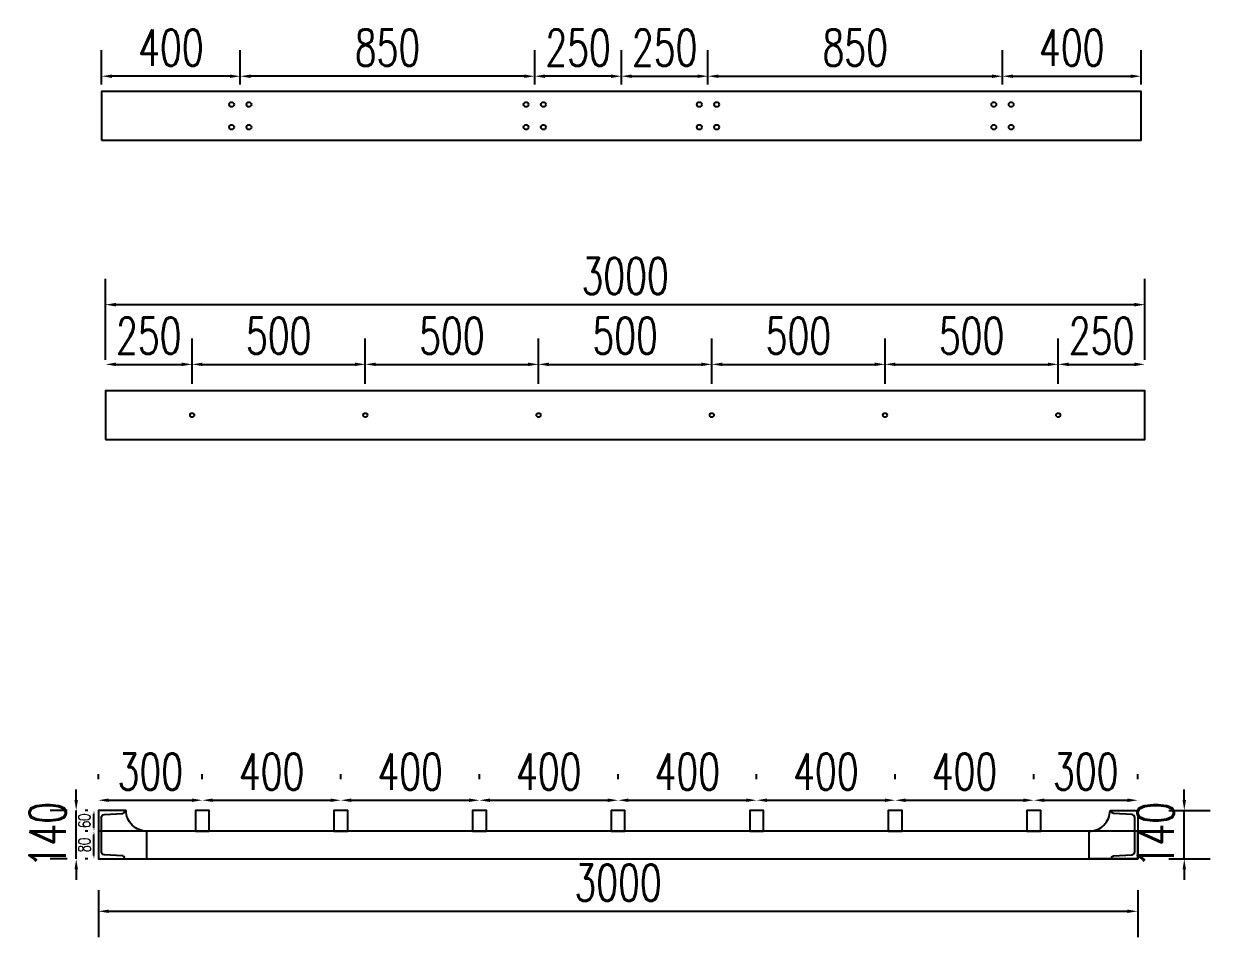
# Model space of a CAD drawing. Header units: millimetres. Extents: x -1546798 to -962116, y 1297493 to 1531173.
# Drawn here: x -1272127 to -1268703, y 1355408 to 1358044 of the extents above; entities that cross this region are included whole.
import ezdxf

# ---------------------------------------------------------------- set-up
doc = ezdxf.new("R2010")
doc.units = ezdxf.units.MM
doc.header["$LTSCALE"] = 10
doc.layers.get('DEFPOINTS').update_dxf_attribs({"linetype": 'CONTINUOUS'})
doc.layers.add('W-STEEL_FRAME钢架', color=3, linetype='CONTINUOUS')
doc.styles.add('STANDARD_T3', font='simplex.shx', dxfattribs={"width": 0.7, "bigfont": 'gbcbig.shx'})
doc.dimstyles.new('W&&10', dxfattribs={"dimtxt": 35, "dimasz": 10, "dimexe": 25, "dimexo": 30, "dimgap": 10, "dimtad": 1, "dimdec": 0, "dimzin": 0, "dimdsep": 46, "dimtxsty": 'STANDARD_T3', "dimcen": 0.09, "dimclrd": 1, "dimclre": 1, "dimclrt": 7, "dimazin": 2, "dimtfac": 1, "dimtdec": 0, "dimtix": 1, "dimtmove": 2, "dimatfit": 3, "dimfxl": 100, "dimtolj": 1, "dimtzin": 0, "dimarcsym": 0})
doc.dimstyles.new('W&&30', dxfattribs={"dimtxt": 105, "dimasz": 30, "dimexe": 75, "dimexo": 90, "dimgap": 30, "dimtad": 1, "dimdec": 0, "dimzin": 0, "dimdsep": 46, "dimtxsty": 'STANDARD_T3', "dimcen": 0.09, "dimclrd": 1, "dimclre": 1, "dimclrt": 7, "dimazin": 2, "dimtfac": 1, "dimtdec": 0, "dimtix": 1, "dimtmove": 1, "dimatfit": 3, "dimfxl": 100, "dimtolj": 1, "dimtzin": 0, "dimarcsym": 0})

# ---------------------------------------------------------------- blocks, each defined once
blk = doc.blocks.new('*D163')
at = {"layer": 'DEFPOINTS', "color": 0, "transparency": 16777216}
for p in [(-1268891.5, 1357233.1), (-1271891.5, 1356984.4), (-1268891.5, 1356984.4)]:
    blk.add_point(p, dxfattribs=at)
at = {"layer": 'W-STEEL_FRAME钢架', "color": 1, "lineweight": -2, "transparency": 16777216}
for p, q in [((-1271891.5, 1357074.4), (-1271891.5, 1357308.1)), ((-1268891.5, 1357074.4), (-1268891.5, 1357308.1)), ((-1271861.5, 1357233.1), (-1268921.5, 1357233.1))]:
    blk.add_line(p, q, dxfattribs=at)
at = {"layer": 'W-STEEL_FRAME钢架', "color": 1, "transparency": 16777216}
for points in [[(-1271861.5, 1357238.1), (-1271861.5, 1357228.1), (-1271891.5, 1357233.1)], [(-1268921.5, 1357238.1), (-1268921.5, 1357228.1), (-1268891.5, 1357233.1)]]:
    blk.add_solid(points, dxfattribs=at)
at = {"layer": 'W-STEEL_FRAME钢架', "color": 7, "transparency": 16777216, "insert": (-1270391.5, 1357315.6), "char_height": 105, "attachment_point": 5, "style": 'STANDARD_T3'}
blk.add_mtext('\\A1;3000', dxfattribs=at)
blk = doc.blocks.new('14C')
at = {"layer": 'W-STEEL_FRAME钢架'}
blk.add_lwpolyline([(75.2, 140), (0, 140), (0, 0), (75.2, 0), (75.2, 3.8, 0.398895), (70.3, 9), (17, 11.8, -0.398895), (8.8, 20.6), (8.8, 119.4, -0.398895), (17, 128.2), (70.3, 131, 0.398895), (75.2, 136.2)], format="xyb", close=True, dxfattribs=at)
blk = doc.blocks.new('*D441')
at = {"layer": 'DEFPOINTS', "color": 0, "transparency": 16777216}
for p in [(-1271976, 1355774), (-1271912, 1355774), (-1271912, 1355634)]:
    blk.add_point(p, dxfattribs=at)
at = {"layer": 'W-STEEL_FRAME钢架', "color": 1, "lineweight": -2, "transparency": 16777216}
for p, q in [((-1271976, 1355804), (-1271976, 1355834)), ((-1272002, 1355774), (-1272051, 1355774)), ((-1271976, 1355634), (-1271976, 1355774)), ((-1272002, 1355634), (-1272051, 1355634)), ((-1271976, 1355604), (-1271976, 1355574))]:
    blk.add_line(p, q, dxfattribs=at)
at = {"layer": 'W-STEEL_FRAME钢架', "color": 1, "transparency": 16777216}
for points in [[(-1271981, 1355804), (-1271971, 1355804), (-1271976, 1355774)], [(-1271981, 1355604), (-1271971, 1355604), (-1271976, 1355634)]]:
    blk.add_solid(points, dxfattribs=at)
at = {"layer": 'W-STEEL_FRAME钢架', "color": 7, "transparency": 16777216, "insert": (-1272058.5, 1355704), "char_height": 105, "attachment_point": 5, "rotation": 90, "style": 'STANDARD_T3'}
blk.add_mtext('\\A1;140', dxfattribs=at)
blk = doc.blocks.new('*D442')
at = {"layer": 'DEFPOINTS', "color": 0, "transparency": 16777216}
for p in [(-1271924.8, 1355714), (-1271912, 1355714), (-1271912, 1355634)]:
    blk.add_point(p, dxfattribs=at)
at = {"layer": 'W-STEEL_FRAME钢架', "color": 1, "lineweight": -2, "transparency": 16777216}
for p, q in [((-1271942, 1355714), (-1271949.8, 1355714)), ((-1271924.8, 1355644), (-1271924.8, 1355704)), ((-1271942, 1355634), (-1271949.8, 1355634))]:
    blk.add_line(p, q, dxfattribs=at)
at = {"layer": 'W-STEEL_FRAME钢架', "color": 1, "transparency": 16777216}
for points in [[(-1271926.4, 1355704), (-1271923.1, 1355704), (-1271924.8, 1355714)], [(-1271926.4, 1355644), (-1271923.1, 1355644), (-1271924.8, 1355634)]]:
    blk.add_solid(points, dxfattribs=at)
at = {"layer": 'W-STEEL_FRAME钢架', "color": 7, "transparency": 16777216, "insert": (-1271952.3, 1355674), "char_height": 35, "attachment_point": 5, "rotation": 90, "style": 'STANDARD_T3'}
blk.add_mtext('\\A1;80', dxfattribs=at)
blk = doc.blocks.new('*D439')
at = {"layer": 'DEFPOINTS', "color": 0, "transparency": 16777216}
for p in [(-1271924.8, 1355774), (-1271912, 1355774), (-1271912, 1355714)]:
    blk.add_point(p, dxfattribs=at)
at = {"layer": 'W-STEEL_FRAME钢架', "color": 1, "lineweight": -2, "transparency": 16777216}
for p, q in [((-1271942, 1355774), (-1271949.8, 1355774)), ((-1271924.8, 1355724), (-1271924.8, 1355764)), ((-1271942, 1355714), (-1271949.8, 1355714))]:
    blk.add_line(p, q, dxfattribs=at)
at = {"layer": 'W-STEEL_FRAME钢架', "color": 1, "transparency": 16777216}
for points in [[(-1271926.4, 1355764), (-1271923.1, 1355764), (-1271924.8, 1355774)], [(-1271926.4, 1355724), (-1271923.1, 1355724), (-1271924.8, 1355714)]]:
    blk.add_solid(points, dxfattribs=at)
at = {"layer": 'W-STEEL_FRAME钢架', "color": 7, "transparency": 16777216, "insert": (-1271952.3, 1355744), "char_height": 35, "attachment_point": 5, "rotation": 90, "style": 'STANDARD_T3'}
blk.add_mtext('\\A1;60', dxfattribs=at)
blk = doc.blocks.new('*D440')
at = {"layer": 'DEFPOINTS', "color": 0, "transparency": 16777216}
for p in [(-1271912, 1355634), (-1268912, 1355634), (-1268912, 1355483.1)]:
    blk.add_point(p, dxfattribs=at)
at = {"layer": 'W-STEEL_FRAME钢架', "color": 1, "lineweight": -2, "transparency": 16777216}
for p, q in [((-1271912, 1355544), (-1271912, 1355408.1)), ((-1268912, 1355544), (-1268912, 1355408.1)), ((-1271882, 1355483.1), (-1268942, 1355483.1))]:
    blk.add_line(p, q, dxfattribs=at)
at = {"layer": 'W-STEEL_FRAME钢架', "color": 1, "transparency": 16777216}
for points in [[(-1271882, 1355488.1), (-1271882, 1355478.1), (-1271912, 1355483.1)], [(-1268942, 1355488.1), (-1268942, 1355478.1), (-1268912, 1355483.1)]]:
    blk.add_solid(points, dxfattribs=at)
at = {"layer": 'W-STEEL_FRAME钢架', "color": 7, "transparency": 16777216, "insert": (-1270412, 1355565.6), "char_height": 105, "attachment_point": 5, "style": 'STANDARD_T3'}
blk.add_mtext('\\A1;3000', dxfattribs=at)
blk = doc.blocks.new('*D443')
at = {"layer": 'DEFPOINTS', "color": 0, "transparency": 16777216}
for p in [(-1271612, 1355803.4), (-1271912, 1355774), (-1271612, 1355774)]:
    blk.add_point(p, dxfattribs=at)
at = {"layer": 'W-STEEL_FRAME钢架', "color": 1, "lineweight": -2, "transparency": 16777216}
for p, q in [((-1271912, 1355864), (-1271912, 1355878.4)), ((-1271612, 1355864), (-1271612, 1355878.4)), ((-1271882, 1355803.4), (-1271642, 1355803.4))]:
    blk.add_line(p, q, dxfattribs=at)
at = {"layer": 'W-STEEL_FRAME钢架', "color": 1, "transparency": 16777216}
for points in [[(-1271882, 1355808.4), (-1271882, 1355798.4), (-1271912, 1355803.4)], [(-1271642, 1355808.4), (-1271642, 1355798.4), (-1271612, 1355803.4)]]:
    blk.add_solid(points, dxfattribs=at)
at = {"layer": 'W-STEEL_FRAME钢架', "color": 7, "transparency": 16777216, "insert": (-1271762, 1355885.9), "char_height": 105, "attachment_point": 5, "style": 'STANDARD_T3'}
blk.add_mtext('\\A1;300', dxfattribs=at)
blk = doc.blocks.new('*D444')
at = {"layer": 'DEFPOINTS', "color": 0, "transparency": 16777216}
for p in [(-1271212, 1355803.4), (-1271612, 1355774), (-1271212, 1355774)]:
    blk.add_point(p, dxfattribs=at)
at = {"layer": 'W-STEEL_FRAME钢架', "color": 1, "lineweight": -2, "transparency": 16777216}
for p, q in [((-1271612, 1355864), (-1271612, 1355878.4)), ((-1271212, 1355864), (-1271212, 1355878.4)), ((-1271582, 1355803.4), (-1271242, 1355803.4))]:
    blk.add_line(p, q, dxfattribs=at)
at = {"layer": 'W-STEEL_FRAME钢架', "color": 1, "transparency": 16777216}
for points in [[(-1271582, 1355808.4), (-1271582, 1355798.4), (-1271612, 1355803.4)], [(-1271242, 1355808.4), (-1271242, 1355798.4), (-1271212, 1355803.4)]]:
    blk.add_solid(points, dxfattribs=at)
at = {"layer": 'W-STEEL_FRAME钢架', "color": 7, "transparency": 16777216, "insert": (-1271412, 1355885.9), "char_height": 105, "attachment_point": 5, "style": 'STANDARD_T3'}
blk.add_mtext('\\A1;400', dxfattribs=at)
blk = doc.blocks.new('*D445')
at = {"layer": 'DEFPOINTS', "color": 0, "transparency": 16777216}
for p in [(-1270812, 1355803.4), (-1271212, 1355774), (-1270812, 1355774)]:
    blk.add_point(p, dxfattribs=at)
at = {"layer": 'W-STEEL_FRAME钢架', "color": 1, "lineweight": -2, "transparency": 16777216}
for p, q in [((-1271212, 1355864), (-1271212, 1355878.4)), ((-1270812, 1355864), (-1270812, 1355878.4)), ((-1271182, 1355803.4), (-1270842, 1355803.4))]:
    blk.add_line(p, q, dxfattribs=at)
at = {"layer": 'W-STEEL_FRAME钢架', "color": 1, "transparency": 16777216}
for points in [[(-1271182, 1355808.4), (-1271182, 1355798.4), (-1271212, 1355803.4)], [(-1270842, 1355808.4), (-1270842, 1355798.4), (-1270812, 1355803.4)]]:
    blk.add_solid(points, dxfattribs=at)
at = {"layer": 'W-STEEL_FRAME钢架', "color": 7, "transparency": 16777216, "insert": (-1271012, 1355885.9), "char_height": 105, "attachment_point": 5, "style": 'STANDARD_T3'}
blk.add_mtext('\\A1;400', dxfattribs=at)
blk = doc.blocks.new('*D446')
at = {"layer": 'DEFPOINTS', "color": 0, "transparency": 16777216}
for p in [(-1270412, 1355803.4), (-1270812, 1355774), (-1270412, 1355774)]:
    blk.add_point(p, dxfattribs=at)
at = {"layer": 'W-STEEL_FRAME钢架', "color": 1, "lineweight": -2, "transparency": 16777216}
for p, q in [((-1270812, 1355864), (-1270812, 1355878.4)), ((-1270412, 1355864), (-1270412, 1355878.4)), ((-1270782, 1355803.4), (-1270442, 1355803.4))]:
    blk.add_line(p, q, dxfattribs=at)
at = {"layer": 'W-STEEL_FRAME钢架', "color": 1, "transparency": 16777216}
for points in [[(-1270782, 1355808.4), (-1270782, 1355798.4), (-1270812, 1355803.4)], [(-1270442, 1355808.4), (-1270442, 1355798.4), (-1270412, 1355803.4)]]:
    blk.add_solid(points, dxfattribs=at)
at = {"layer": 'W-STEEL_FRAME钢架', "color": 7, "transparency": 16777216, "insert": (-1270612, 1355885.9), "char_height": 105, "attachment_point": 5, "style": 'STANDARD_T3'}
blk.add_mtext('\\A1;400', dxfattribs=at)
blk = doc.blocks.new('*D447')
at = {"layer": 'DEFPOINTS', "color": 0, "transparency": 16777216}
for p in [(-1270012, 1355803.4), (-1270412, 1355774), (-1270012, 1355774)]:
    blk.add_point(p, dxfattribs=at)
at = {"layer": 'W-STEEL_FRAME钢架', "color": 1, "lineweight": -2, "transparency": 16777216}
for p, q in [((-1270412, 1355864), (-1270412, 1355878.4)), ((-1270012, 1355864), (-1270012, 1355878.4)), ((-1270382, 1355803.4), (-1270042, 1355803.4))]:
    blk.add_line(p, q, dxfattribs=at)
at = {"layer": 'W-STEEL_FRAME钢架', "color": 1, "transparency": 16777216}
for points in [[(-1270382, 1355808.4), (-1270382, 1355798.4), (-1270412, 1355803.4)], [(-1270042, 1355808.4), (-1270042, 1355798.4), (-1270012, 1355803.4)]]:
    blk.add_solid(points, dxfattribs=at)
at = {"layer": 'W-STEEL_FRAME钢架', "color": 7, "transparency": 16777216, "insert": (-1270212, 1355885.9), "char_height": 105, "attachment_point": 5, "style": 'STANDARD_T3'}
blk.add_mtext('\\A1;400', dxfattribs=at)
blk = doc.blocks.new('*D448')
at = {"layer": 'DEFPOINTS', "color": 0, "transparency": 16777216}
for p in [(-1269612, 1355803.4), (-1270012, 1355774), (-1269612, 1355774)]:
    blk.add_point(p, dxfattribs=at)
at = {"layer": 'W-STEEL_FRAME钢架', "color": 1, "lineweight": -2, "transparency": 16777216}
for p, q in [((-1270012, 1355864), (-1270012, 1355878.4)), ((-1269612, 1355864), (-1269612, 1355878.4)), ((-1269982, 1355803.4), (-1269642, 1355803.4))]:
    blk.add_line(p, q, dxfattribs=at)
at = {"layer": 'W-STEEL_FRAME钢架', "color": 1, "transparency": 16777216}
for points in [[(-1269982, 1355808.4), (-1269982, 1355798.4), (-1270012, 1355803.4)], [(-1269642, 1355808.4), (-1269642, 1355798.4), (-1269612, 1355803.4)]]:
    blk.add_solid(points, dxfattribs=at)
at = {"layer": 'W-STEEL_FRAME钢架', "color": 7, "transparency": 16777216, "insert": (-1269812, 1355885.9), "char_height": 105, "attachment_point": 5, "style": 'STANDARD_T3'}
blk.add_mtext('\\A1;400', dxfattribs=at)
blk = doc.blocks.new('*D449')
at = {"layer": 'DEFPOINTS', "color": 0, "transparency": 16777216}
for p in [(-1269212, 1355803.4), (-1269612, 1355774), (-1269212, 1355774)]:
    blk.add_point(p, dxfattribs=at)
at = {"layer": 'W-STEEL_FRAME钢架', "color": 1, "lineweight": -2, "transparency": 16777216}
for p, q in [((-1269612, 1355864), (-1269612, 1355878.4)), ((-1269212, 1355864), (-1269212, 1355878.4)), ((-1269582, 1355803.4), (-1269242, 1355803.4))]:
    blk.add_line(p, q, dxfattribs=at)
at = {"layer": 'W-STEEL_FRAME钢架', "color": 1, "transparency": 16777216}
for points in [[(-1269582, 1355808.4), (-1269582, 1355798.4), (-1269612, 1355803.4)], [(-1269242, 1355808.4), (-1269242, 1355798.4), (-1269212, 1355803.4)]]:
    blk.add_solid(points, dxfattribs=at)
at = {"layer": 'W-STEEL_FRAME钢架', "color": 7, "transparency": 16777216, "insert": (-1269412, 1355885.9), "char_height": 105, "attachment_point": 5, "style": 'STANDARD_T3'}
blk.add_mtext('\\A1;400', dxfattribs=at)
blk = doc.blocks.new('*D450')
at = {"layer": 'DEFPOINTS', "color": 0, "transparency": 16777216}
for p in [(-1268912, 1355803.4), (-1269212, 1355774), (-1268912, 1355774)]:
    blk.add_point(p, dxfattribs=at)
at = {"layer": 'W-STEEL_FRAME钢架', "color": 1, "lineweight": -2, "transparency": 16777216}
for p, q in [((-1269212, 1355864), (-1269212, 1355878.4)), ((-1268912, 1355864), (-1268912, 1355878.4)), ((-1269182, 1355803.4), (-1268942, 1355803.4))]:
    blk.add_line(p, q, dxfattribs=at)
at = {"layer": 'W-STEEL_FRAME钢架', "color": 1, "transparency": 16777216}
for points in [[(-1269182, 1355808.4), (-1269182, 1355798.4), (-1269212, 1355803.4)], [(-1268942, 1355808.4), (-1268942, 1355798.4), (-1268912, 1355803.4)]]:
    blk.add_solid(points, dxfattribs=at)
at = {"layer": 'W-STEEL_FRAME钢架', "color": 7, "transparency": 16777216, "insert": (-1269062, 1355885.9), "char_height": 105, "attachment_point": 5, "style": 'STANDARD_T3'}
blk.add_mtext('\\A1;300', dxfattribs=at)
blk = doc.blocks.new('*D438')
at = {"layer": 'DEFPOINTS', "color": 0, "transparency": 16777216}
for p in [(-1268912, 1355774), (-1268777.7, 1355774), (-1268912, 1355634)]:
    blk.add_point(p, dxfattribs=at)
at = {"layer": 'W-STEEL_FRAME钢架', "color": 1, "lineweight": -2, "transparency": 16777216}
for p, q in [((-1268777.7, 1355804), (-1268777.7, 1355834)), ((-1268822, 1355774), (-1268702.7, 1355774)), ((-1268777.7, 1355634), (-1268777.7, 1355774)), ((-1268822, 1355634), (-1268702.7, 1355634)), ((-1268777.7, 1355604), (-1268777.7, 1355574))]:
    blk.add_line(p, q, dxfattribs=at)
at = {"layer": 'W-STEEL_FRAME钢架', "color": 1, "transparency": 16777216}
for points in [[(-1268782.7, 1355804), (-1268772.7, 1355804), (-1268777.7, 1355774)], [(-1268782.7, 1355604), (-1268772.7, 1355604), (-1268777.7, 1355634)]]:
    blk.add_solid(points, dxfattribs=at)
at = {"layer": 'W-STEEL_FRAME钢架', "color": 7, "transparency": 16777216, "insert": (-1268860.2, 1355704), "char_height": 105, "attachment_point": 5, "rotation": 90, "style": 'STANDARD_T3'}
blk.add_mtext('\\A1;140', dxfattribs=at)
blk = doc.blocks.new('*D717')
at = {"layer": 'DEFPOINTS', "color": 0, "transparency": 16777216}
for p in [(-1271641.5, 1357060.9), (-1271891.5, 1356984.4), (-1271641.5, 1356914.4)]:
    blk.add_point(p, dxfattribs=at)
at = {"layer": 'W-STEEL_FRAME钢架', "color": 1, "lineweight": -2, "transparency": 16777216}
for p, q in [((-1271891.5, 1357074.4), (-1271891.5, 1357135.9)), ((-1271641.5, 1357004.4), (-1271641.5, 1357135.9)), ((-1271861.5, 1357060.9), (-1271671.5, 1357060.9))]:
    blk.add_line(p, q, dxfattribs=at)
at = {"layer": 'W-STEEL_FRAME钢架', "color": 1, "transparency": 16777216}
for points in [[(-1271861.5, 1357065.9), (-1271861.5, 1357055.9), (-1271891.5, 1357060.9)], [(-1271671.5, 1357065.9), (-1271671.5, 1357055.9), (-1271641.5, 1357060.9)]]:
    blk.add_solid(points, dxfattribs=at)
at = {"layer": 'W-STEEL_FRAME钢架', "color": 7, "transparency": 16777216, "insert": (-1271766.5, 1357143.4), "char_height": 105, "attachment_point": 5, "style": 'STANDARD_T3'}
blk.add_mtext('\\A1;250', dxfattribs=at)
blk = doc.blocks.new('*D718')
at = {"layer": 'DEFPOINTS', "color": 0, "transparency": 16777216}
for p in [(-1271141.5, 1357060.9), (-1271641.5, 1356914.4), (-1271141.5, 1356914.4)]:
    blk.add_point(p, dxfattribs=at)
at = {"layer": 'W-STEEL_FRAME钢架', "color": 1, "lineweight": -2, "transparency": 16777216}
for p, q in [((-1271641.5, 1357004.4), (-1271641.5, 1357135.9)), ((-1271141.5, 1357004.4), (-1271141.5, 1357135.9)), ((-1271611.5, 1357060.9), (-1271171.5, 1357060.9))]:
    blk.add_line(p, q, dxfattribs=at)
at = {"layer": 'W-STEEL_FRAME钢架', "color": 1, "transparency": 16777216}
for points in [[(-1271611.5, 1357065.9), (-1271611.5, 1357055.9), (-1271641.5, 1357060.9)], [(-1271171.5, 1357065.9), (-1271171.5, 1357055.9), (-1271141.5, 1357060.9)]]:
    blk.add_solid(points, dxfattribs=at)
at = {"layer": 'W-STEEL_FRAME钢架', "color": 7, "transparency": 16777216, "insert": (-1271391.5, 1357143.4), "char_height": 105, "attachment_point": 5, "style": 'STANDARD_T3'}
blk.add_mtext('\\A1;500', dxfattribs=at)
blk = doc.blocks.new('*U719')
at = {"layer": 'W-STEEL_FRAME钢架'}
blk.add_circle((0, 0), 6, dxfattribs=at)
blk = doc.blocks.new('*U720')
at = {"layer": 'W-STEEL_FRAME钢架', "color": 0, "linetype": 'ByBlock', "lineweight": -2, "transparency": 16777216}
for p in [(0, 0), (500, 0), (1000, 0), (1500, 0), (2000, 0), (2500, 0)]:
    blk.add_blockref('*U719', p, dxfattribs=at)
blk = doc.blocks.new('*D721')
at = {"layer": 'DEFPOINTS', "color": 0, "transparency": 16777216}
for p in [(-1270641.5, 1357060.9), (-1271141.5, 1356914.4), (-1270641.5, 1356914.4)]:
    blk.add_point(p, dxfattribs=at)
at = {"layer": 'W-STEEL_FRAME钢架', "color": 1, "lineweight": -2, "transparency": 16777216}
for p, q in [((-1271141.5, 1357004.4), (-1271141.5, 1357135.9)), ((-1270641.5, 1357004.4), (-1270641.5, 1357135.9)), ((-1271111.5, 1357060.9), (-1270671.5, 1357060.9))]:
    blk.add_line(p, q, dxfattribs=at)
at = {"layer": 'W-STEEL_FRAME钢架', "color": 1, "transparency": 16777216}
for points in [[(-1271111.5, 1357065.9), (-1271111.5, 1357055.9), (-1271141.5, 1357060.9)], [(-1270671.5, 1357065.9), (-1270671.5, 1357055.9), (-1270641.5, 1357060.9)]]:
    blk.add_solid(points, dxfattribs=at)
at = {"layer": 'W-STEEL_FRAME钢架', "color": 7, "transparency": 16777216, "insert": (-1270891.5, 1357143.4), "char_height": 105, "attachment_point": 5, "style": 'STANDARD_T3'}
blk.add_mtext('\\A1;500', dxfattribs=at)
blk = doc.blocks.new('*D722')
at = {"layer": 'DEFPOINTS', "color": 0, "transparency": 16777216}
for p in [(-1270141.5, 1357060.9), (-1270641.5, 1356914.4), (-1270141.5, 1356914.4)]:
    blk.add_point(p, dxfattribs=at)
at = {"layer": 'W-STEEL_FRAME钢架', "color": 1, "lineweight": -2, "transparency": 16777216}
for p, q in [((-1270641.5, 1357004.4), (-1270641.5, 1357135.9)), ((-1270141.5, 1357004.4), (-1270141.5, 1357135.9)), ((-1270611.5, 1357060.9), (-1270171.5, 1357060.9))]:
    blk.add_line(p, q, dxfattribs=at)
at = {"layer": 'W-STEEL_FRAME钢架', "color": 1, "transparency": 16777216}
for points in [[(-1270611.5, 1357065.9), (-1270611.5, 1357055.9), (-1270641.5, 1357060.9)], [(-1270171.5, 1357065.9), (-1270171.5, 1357055.9), (-1270141.5, 1357060.9)]]:
    blk.add_solid(points, dxfattribs=at)
at = {"layer": 'W-STEEL_FRAME钢架', "color": 7, "transparency": 16777216, "insert": (-1270391.5, 1357143.4), "char_height": 105, "attachment_point": 5, "style": 'STANDARD_T3'}
blk.add_mtext('\\A1;500', dxfattribs=at)
blk = doc.blocks.new('*D723')
at = {"layer": 'DEFPOINTS', "color": 0, "transparency": 16777216}
for p in [(-1269641.5, 1357060.9), (-1270141.5, 1356914.4), (-1269641.5, 1356914.4)]:
    blk.add_point(p, dxfattribs=at)
at = {"layer": 'W-STEEL_FRAME钢架', "color": 1, "lineweight": -2, "transparency": 16777216}
for p, q in [((-1270141.5, 1357004.4), (-1270141.5, 1357135.9)), ((-1269641.5, 1357004.4), (-1269641.5, 1357135.9)), ((-1270111.5, 1357060.9), (-1269671.5, 1357060.9))]:
    blk.add_line(p, q, dxfattribs=at)
at = {"layer": 'W-STEEL_FRAME钢架', "color": 1, "transparency": 16777216}
for points in [[(-1270111.5, 1357065.9), (-1270111.5, 1357055.9), (-1270141.5, 1357060.9)], [(-1269671.5, 1357065.9), (-1269671.5, 1357055.9), (-1269641.5, 1357060.9)]]:
    blk.add_solid(points, dxfattribs=at)
at = {"layer": 'W-STEEL_FRAME钢架', "color": 7, "transparency": 16777216, "insert": (-1269891.5, 1357143.4), "char_height": 105, "attachment_point": 5, "style": 'STANDARD_T3'}
blk.add_mtext('\\A1;500', dxfattribs=at)
blk = doc.blocks.new('*D724')
at = {"layer": 'DEFPOINTS', "color": 0, "transparency": 16777216}
for p in [(-1269141.5, 1357060.9), (-1269641.5, 1356914.4), (-1269141.5, 1356914.4)]:
    blk.add_point(p, dxfattribs=at)
at = {"layer": 'W-STEEL_FRAME钢架', "color": 1, "lineweight": -2, "transparency": 16777216}
for p, q in [((-1269641.5, 1357004.4), (-1269641.5, 1357135.9)), ((-1269141.5, 1357004.4), (-1269141.5, 1357135.9)), ((-1269611.5, 1357060.9), (-1269171.5, 1357060.9))]:
    blk.add_line(p, q, dxfattribs=at)
at = {"layer": 'W-STEEL_FRAME钢架', "color": 1, "transparency": 16777216}
for points in [[(-1269611.5, 1357065.9), (-1269611.5, 1357055.9), (-1269641.5, 1357060.9)], [(-1269171.5, 1357065.9), (-1269171.5, 1357055.9), (-1269141.5, 1357060.9)]]:
    blk.add_solid(points, dxfattribs=at)
at = {"layer": 'W-STEEL_FRAME钢架', "color": 7, "transparency": 16777216, "insert": (-1269391.5, 1357143.4), "char_height": 105, "attachment_point": 5, "style": 'STANDARD_T3'}
blk.add_mtext('\\A1;500', dxfattribs=at)
blk = doc.blocks.new('*D725')
at = {"layer": 'DEFPOINTS', "color": 0, "transparency": 16777216}
for p in [(-1268891.5, 1357060.9), (-1268891.5, 1356984.4), (-1269141.5, 1356914.4)]:
    blk.add_point(p, dxfattribs=at)
at = {"layer": 'W-STEEL_FRAME钢架', "color": 1, "lineweight": -2, "transparency": 16777216}
for p, q in [((-1269141.5, 1357004.4), (-1269141.5, 1357135.9)), ((-1268891.5, 1357074.4), (-1268891.5, 1357135.9)), ((-1269111.5, 1357060.9), (-1268921.5, 1357060.9))]:
    blk.add_line(p, q, dxfattribs=at)
at = {"layer": 'W-STEEL_FRAME钢架', "color": 1, "transparency": 16777216}
for points in [[(-1269111.5, 1357065.9), (-1269111.5, 1357055.9), (-1269141.5, 1357060.9)], [(-1268921.5, 1357065.9), (-1268921.5, 1357055.9), (-1268891.5, 1357060.9)]]:
    blk.add_solid(points, dxfattribs=at)
at = {"layer": 'W-STEEL_FRAME钢架', "color": 7, "transparency": 16777216, "insert": (-1269016.5, 1357143.4), "char_height": 105, "attachment_point": 5, "style": 'STANDARD_T3'}
blk.add_mtext('\\A1;250', dxfattribs=at)
blk = doc.blocks.new('*D1100')
at = {"layer": 'DEFPOINTS', "color": 0, "transparency": 16777216}
for p in [(-1270652.5, 1357892.1), (-1270652.5, 1357777.8), (-1270402.5, 1357777.8)]:
    blk.add_point(p, dxfattribs=at)
at = {"layer": 'W-STEEL_FRAME钢架', "color": 1, "lineweight": -2, "transparency": 16777216}
for p, q in [((-1270652.5, 1357867.8), (-1270652.5, 1357967.1)), ((-1270402.5, 1357867.8), (-1270402.5, 1357967.1)), ((-1270432.5, 1357892.1), (-1270622.5, 1357892.1))]:
    blk.add_line(p, q, dxfattribs=at)
at = {"layer": 'W-STEEL_FRAME钢架', "color": 1, "transparency": 16777216}
for points in [[(-1270622.5, 1357897.1), (-1270622.5, 1357887.1), (-1270652.5, 1357892.1)], [(-1270432.5, 1357897.1), (-1270432.5, 1357887.1), (-1270402.5, 1357892.1)]]:
    blk.add_solid(points, dxfattribs=at)
at = {"layer": 'W-STEEL_FRAME钢架', "color": 7, "transparency": 16777216, "insert": (-1270527.5, 1357974.6), "char_height": 105, "attachment_point": 5, "style": 'STANDARD_T3'}
blk.add_mtext('\\A1;250', dxfattribs=at)
blk = doc.blocks.new('*D1101')
at = {"layer": 'DEFPOINTS', "color": 0, "transparency": 16777216}
for p in [(-1271502.5, 1357892.1), (-1271502.5, 1357777.8), (-1270652.5, 1357777.8)]:
    blk.add_point(p, dxfattribs=at)
at = {"layer": 'W-STEEL_FRAME钢架', "color": 1, "lineweight": -2, "transparency": 16777216}
for p, q in [((-1271502.5, 1357867.8), (-1271502.5, 1357967.1)), ((-1270652.5, 1357867.8), (-1270652.5, 1357967.1)), ((-1270682.5, 1357892.1), (-1271472.5, 1357892.1))]:
    blk.add_line(p, q, dxfattribs=at)
at = {"layer": 'W-STEEL_FRAME钢架', "color": 1, "transparency": 16777216}
for points in [[(-1271472.5, 1357897.1), (-1271472.5, 1357887.1), (-1271502.5, 1357892.1)], [(-1270682.5, 1357897.1), (-1270682.5, 1357887.1), (-1270652.5, 1357892.1)]]:
    blk.add_solid(points, dxfattribs=at)
at = {"layer": 'W-STEEL_FRAME钢架', "color": 7, "transparency": 16777216, "insert": (-1271077.5, 1357974.6), "char_height": 105, "attachment_point": 5, "style": 'STANDARD_T3'}
blk.add_mtext('\\A1;850', dxfattribs=at)
blk = doc.blocks.new('*D1102')
at = {"layer": 'DEFPOINTS', "color": 0, "transparency": 16777216}
for p in [(-1271902.5, 1357892.1), (-1271902.5, 1357777.8), (-1271502.5, 1357777.8)]:
    blk.add_point(p, dxfattribs=at)
at = {"layer": 'W-STEEL_FRAME钢架', "color": 1, "lineweight": -2, "transparency": 16777216}
for p, q in [((-1271902.5, 1357867.8), (-1271902.5, 1357967.1)), ((-1271502.5, 1357867.8), (-1271502.5, 1357967.1)), ((-1271532.5, 1357892.1), (-1271872.5, 1357892.1))]:
    blk.add_line(p, q, dxfattribs=at)
at = {"layer": 'W-STEEL_FRAME钢架', "color": 1, "transparency": 16777216}
for points in [[(-1271872.5, 1357897.1), (-1271872.5, 1357887.1), (-1271902.5, 1357892.1)], [(-1271532.5, 1357897.1), (-1271532.5, 1357887.1), (-1271502.5, 1357892.1)]]:
    blk.add_solid(points, dxfattribs=at)
at = {"layer": 'W-STEEL_FRAME钢架', "color": 7, "transparency": 16777216, "insert": (-1271702.5, 1357974.6), "char_height": 105, "attachment_point": 5, "style": 'STANDARD_T3'}
blk.add_mtext('\\A1;400', dxfattribs=at)
blk = doc.blocks.new('*D1104')
at = {"layer": 'DEFPOINTS', "color": 0, "transparency": 16777216}
for p in [(-1270152.5, 1357892.1), (-1270402.5, 1357777.8), (-1270152.5, 1357777.8)]:
    blk.add_point(p, dxfattribs=at)
at = {"layer": 'W-STEEL_FRAME钢架', "color": 1, "lineweight": -2, "transparency": 16777216}
for p, q in [((-1270402.5, 1357867.8), (-1270402.5, 1357967.1)), ((-1270152.5, 1357867.8), (-1270152.5, 1357967.1)), ((-1270372.5, 1357892.1), (-1270182.5, 1357892.1))]:
    blk.add_line(p, q, dxfattribs=at)
at = {"layer": 'W-STEEL_FRAME钢架', "color": 1, "transparency": 16777216}
for points in [[(-1270372.5, 1357897.1), (-1270372.5, 1357887.1), (-1270402.5, 1357892.1)], [(-1270182.5, 1357897.1), (-1270182.5, 1357887.1), (-1270152.5, 1357892.1)]]:
    blk.add_solid(points, dxfattribs=at)
at = {"layer": 'W-STEEL_FRAME钢架', "color": 7, "transparency": 16777216, "insert": (-1270277.5, 1357974.6), "char_height": 105, "attachment_point": 5, "style": 'STANDARD_T3'}
blk.add_mtext('\\A1;250', dxfattribs=at)
blk = doc.blocks.new('*D1103')
at = {"layer": 'DEFPOINTS', "color": 0, "transparency": 16777216}
for p in [(-1269302.5, 1357892.1), (-1270152.5, 1357777.8), (-1269302.5, 1357777.8)]:
    blk.add_point(p, dxfattribs=at)
at = {"layer": 'W-STEEL_FRAME钢架', "color": 1, "lineweight": -2, "transparency": 16777216}
for p, q in [((-1270152.5, 1357867.8), (-1270152.5, 1357967.1)), ((-1269302.5, 1357867.8), (-1269302.5, 1357967.1)), ((-1270122.5, 1357892.1), (-1269332.5, 1357892.1))]:
    blk.add_line(p, q, dxfattribs=at)
at = {"layer": 'W-STEEL_FRAME钢架', "color": 1, "transparency": 16777216}
for points in [[(-1270122.5, 1357897.1), (-1270122.5, 1357887.1), (-1270152.5, 1357892.1)], [(-1269332.5, 1357897.1), (-1269332.5, 1357887.1), (-1269302.5, 1357892.1)]]:
    blk.add_solid(points, dxfattribs=at)
at = {"layer": 'W-STEEL_FRAME钢架', "color": 7, "transparency": 16777216, "insert": (-1269727.5, 1357974.6), "char_height": 105, "attachment_point": 5, "style": 'STANDARD_T3'}
blk.add_mtext('\\A1;850', dxfattribs=at)
blk = doc.blocks.new('*D1105')
at = {"layer": 'DEFPOINTS', "color": 0, "transparency": 16777216}
for p in [(-1268902.5, 1357892.1), (-1269302.5, 1357777.8), (-1268902.5, 1357777.8)]:
    blk.add_point(p, dxfattribs=at)
at = {"layer": 'W-STEEL_FRAME钢架', "color": 1, "lineweight": -2, "transparency": 16777216}
for p, q in [((-1269302.5, 1357867.8), (-1269302.5, 1357967.1)), ((-1268902.5, 1357867.8), (-1268902.5, 1357967.1)), ((-1269272.5, 1357892.1), (-1268932.5, 1357892.1))]:
    blk.add_line(p, q, dxfattribs=at)
at = {"layer": 'W-STEEL_FRAME钢架', "color": 1, "transparency": 16777216}
for points in [[(-1269272.5, 1357897.1), (-1269272.5, 1357887.1), (-1269302.5, 1357892.1)], [(-1268932.5, 1357897.1), (-1268932.5, 1357887.1), (-1268902.5, 1357892.1)]]:
    blk.add_solid(points, dxfattribs=at)
at = {"layer": 'W-STEEL_FRAME钢架', "color": 7, "transparency": 16777216, "insert": (-1269102.5, 1357974.6), "char_height": 105, "attachment_point": 5, "style": 'STANDARD_T3'}
blk.add_mtext('\\A1;400', dxfattribs=at)

msp = doc.modelspace()

# ---------------------------------------------------------------- linework, layer by layer
at = {"layer": 'W-STEEL_FRAME钢架'}
for points in [[(-1271902.5, 1357707.8), (-1268902.5, 1357707.8), (-1268902.5, 1357847.8), (-1271902.5, 1357847.8)], [(-1271891.5, 1356844.4), (-1268891.5, 1356844.4), (-1268891.5, 1356984.4), (-1271891.5, 1356984.4)]]:
    msp.add_lwpolyline(points, close=True, dxfattribs=at)
at = {"layer": 'W-STEEL_FRAME钢架', "color": 1}
for points in [[(-1271832, 1355774), (-1271912, 1355774), (-1271912, 1355634), (-1271772, 1355634), (-1271772, 1355714, -0.414214)], [(-1268992, 1355774), (-1268912, 1355774), (-1268912, 1355634), (-1269052, 1355634), (-1269052, 1355714, 0.414214)]]:
    msp.add_lwpolyline(points, format="xyb", close=True, dxfattribs=at)
at = {"layer": 'W-STEEL_FRAME钢架', "color": 5}
for points in [[(-1271632, 1355714), (-1271592, 1355714), (-1271592, 1355774), (-1271632, 1355774)], [(-1271232, 1355714), (-1271192, 1355714), (-1271192, 1355774), (-1271232, 1355774)], [(-1270832, 1355714), (-1270792, 1355714), (-1270792, 1355774), (-1270832, 1355774)], [(-1270432, 1355714), (-1270392, 1355714), (-1270392, 1355774), (-1270432, 1355774)], [(-1270032, 1355714), (-1269992, 1355714), (-1269992, 1355774), (-1270032, 1355774)], [(-1269632, 1355714), (-1269592, 1355714), (-1269592, 1355774), (-1269632, 1355774)], [(-1269232, 1355714), (-1269192, 1355714), (-1269192, 1355774), (-1269232, 1355774)]]:
    msp.add_lwpolyline(points, close=True, dxfattribs=at)
at = {"layer": 'W-STEEL_FRAME钢架', "color": 6}
msp.add_lwpolyline([(-1271912, 1355634), (-1268912, 1355634), (-1268912, 1355714), (-1271912, 1355714)], close=True, dxfattribs=at)
at = {"layer": 'W-STEEL_FRAME钢架', "color": 2}
for centre in [(-1271527.5, 1357810.4), (-1271477.5, 1357810.4), (-1270677.5, 1357810.4), (-1270627.5, 1357810.4), (-1270177.5, 1357810.4), (-1270127.5, 1357810.4), (-1269327.5, 1357810.4), (-1269277.5, 1357810.4), (-1271527.5, 1357745.1), (-1271477.5, 1357745.1), (-1270677.5, 1357745.1), (-1270627.5, 1357745.1), (-1270177.5, 1357745.1), (-1270127.5, 1357745.1), (-1269327.5, 1357745.1), (-1269277.5, 1357745.1)]:
    msp.add_circle(centre, 7, dxfattribs=at)

# ---------------------------------------------------------------- block references
at = {"layer": 'W-STEEL_FRAME钢架'}
for name, p in [('*U720', (-1271641.5, 1356914.4)), ('14C', (-1271912, 1355634))]:
    msp.add_blockref(name, p, dxfattribs=at)
at = {"layer": 'W-STEEL_FRAME钢架', "xscale": -1}
msp.add_blockref('14C', (-1268912, 1355634), dxfattribs=at)

# ---------------------------------------------------------------- dimensions: what is measured, and where the dimension line sits
at = {"layer": 'W-STEEL_FRAME钢架', "color": 0}
for base, p1, p2, picture, middle in [((-1271902.5, 1357892.1), (-1271502.5, 1357777.8), (-1271902.5, 1357777.8), '*D1102', (-1271702.5, 1357974.6)), ((-1271502.5, 1357892.1), (-1270652.5, 1357777.8), (-1271502.5, 1357777.8), '*D1101', (-1271077.5, 1357974.6))]:
    dim = msp.add_linear_dim(base=base, p1=p1, p2=p2, dimstyle='W&&30', dxfattribs=at)
    dim.commit()
    dim.dimension.update_dxf_attribs({"geometry": picture, "text_midpoint": middle})
at = {"layer": 'W-STEEL_FRAME钢架'}
for base, p1, p2, picture, middle in [((-1270652.5, 1357892.1), (-1270402.5, 1357777.8), (-1270652.5, 1357777.8), '*D1100', (-1270527.5, 1357974.6)), ((-1268891.5, 1357233.1), (-1271891.5, 1356984.4), (-1268891.5, 1356984.4), '*D163', (-1270391.5, 1357315.6)), ((-1271641.5, 1357060.9), (-1271891.5, 1356984.4), (-1271641.5, 1356914.4), '*D717', (-1271766.5, 1357143.4)), ((-1271141.5, 1357060.9), (-1271641.5, 1356914.4), (-1271141.5, 1356914.4), '*D718', (-1271391.5, 1357143.4)), ((-1270641.5, 1357060.9), (-1271141.5, 1356914.4), (-1270641.5, 1356914.4), '*D721', (-1270891.5, 1357143.4)), ((-1270141.5, 1357060.9), (-1270641.5, 1356914.4), (-1270141.5, 1356914.4), '*D722', (-1270391.5, 1357143.4)), ((-1269641.5, 1357060.9), (-1270141.5, 1356914.4), (-1269641.5, 1356914.4), '*D723', (-1269891.5, 1357143.4)), ((-1269141.5, 1357060.9), (-1269641.5, 1356914.4), (-1269141.5, 1356914.4), '*D724', (-1269391.5, 1357143.4)), ((-1268891.5, 1357060.9), (-1269141.5, 1356914.4), (-1268891.5, 1356984.4), '*D725', (-1269016.5, 1357143.4)), ((-1271612, 1355803.4), (-1271912, 1355774), (-1271612, 1355774), '*D443', (-1271762, 1355885.9)), ((-1271212, 1355803.4), (-1271612, 1355774), (-1271212, 1355774), '*D444', (-1271412, 1355885.9)), ((-1270812, 1355803.4), (-1271212, 1355774), (-1270812, 1355774), '*D445', (-1271012, 1355885.9)), ((-1270412, 1355803.4), (-1270812, 1355774), (-1270412, 1355774), '*D446', (-1270612, 1355885.9)), ((-1270012, 1355803.4), (-1270412, 1355774), (-1270012, 1355774), '*D447', (-1270212, 1355885.9)), ((-1269612, 1355803.4), (-1270012, 1355774), (-1269612, 1355774), '*D448', (-1269812, 1355885.9)), ((-1269212, 1355803.4), (-1269612, 1355774), (-1269212, 1355774), '*D449', (-1269412, 1355885.9)), ((-1268912, 1355803.4), (-1269212, 1355774), (-1268912, 1355774), '*D450', (-1269062, 1355885.9)), ((-1268912, 1355483.1), (-1271912, 1355634), (-1268912, 1355634), '*D440', (-1270412, 1355565.6))]:
    dim = msp.add_linear_dim(base=base, p1=p1, p2=p2, dimstyle='W&&30', dxfattribs=at)
    dim.commit()
    dim.dimension.update_dxf_attribs({"geometry": picture, "text_midpoint": middle})
for base, p1, p2, angle, dimstyle, picture, middle in [((-1270152.5, 1357892.1), (-1270402.5, 1357777.8), (-1270152.5, 1357777.8), 180, 'W&&30', '*D1104', (-1270277.5, 1357974.6)), ((-1271976, 1355774), (-1271912, 1355634), (-1271912, 1355774), 90, 'W&&30', '*D441', (-1272058.5, 1355704)), ((-1268777.7, 1355774), (-1268912, 1355634), (-1268912, 1355774), 90, 'W&&30', '*D438', (-1268860.2, 1355704)), ((-1271924.8, 1355774), (-1271912, 1355714), (-1271912, 1355774), 90, 'W&&10', '*D439', (-1271952.3, 1355744)), ((-1271924.8, 1355714), (-1271912, 1355634), (-1271912, 1355714), 90, 'W&&10', '*D442', (-1271952.3, 1355674))]:
    dim = msp.add_linear_dim(base=base, p1=p1, p2=p2, angle=angle, dimstyle=dimstyle, dxfattribs=at)
    dim.commit()
    dim.dimension.update_dxf_attribs({"geometry": picture, "text_midpoint": middle})
at = {"layer": 'W-STEEL_FRAME钢架', "color": 0}
for base, p1, p2, picture, middle in [((-1269302.5, 1357892.1), (-1270152.5, 1357777.8), (-1269302.5, 1357777.8), '*D1103', (-1269727.5, 1357974.6)), ((-1268902.5, 1357892.1), (-1269302.5, 1357777.8), (-1268902.5, 1357777.8), '*D1105', (-1269102.5, 1357974.6))]:
    dim = msp.add_linear_dim(base=base, p1=p1, p2=p2, angle=180, dimstyle='W&&30', dxfattribs=at)
    dim.commit()
    dim.dimension.update_dxf_attribs({"geometry": picture, "text_midpoint": middle})

doc.saveas('drawing.dxf')
